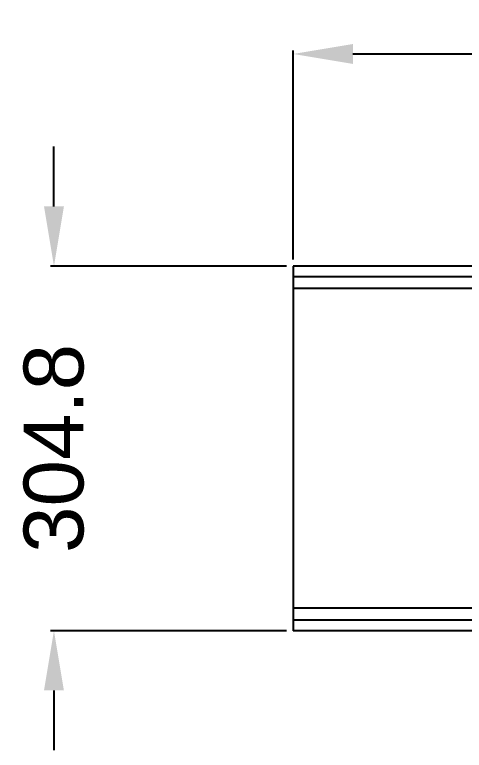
# Model space of a CAD drawing. Header units: millimetres. Extents: x 1735 to 8164, y 2313 to 5880.
# Drawn here: x 1735 to 2111, y 5265 to 5880 of the extents above; entities that cross this region are included whole.
import ezdxf

# ---------------------------------------------------------------- set-up
doc = ezdxf.new("R2010")
doc.units = ezdxf.units.MM
doc.header["$LTSCALE"] = 45
doc.header["$MEASUREMENT"] = 0
doc.header["$PDSIZE"] = -1
doc.linetypes.add('SLD-Solid', pattern=[0])
doc.styles.get("Standard").update_dxf_attribs({"font": 'Arial.ttf'})
doc.dimstyles.get("Standard").update_dxf_attribs({"dimtxt": 0.18, "dimasz": 0.18, "dimexe": 0.18, "dimexo": 0.0625, "dimgap": 0.09, "dimtad": 0, "dimtih": 1, "dimtoh": 1, "dimdec": 4, "dimzin": 0, "dimdsep": 46, "dimtxsty": 'STANDARD', "dimcen": 0.09, "dimadec": 0, "dimazin": 0, "dimtfac": 1, "dimtdec": 4, "dimtofl": 0, "dimtmove": 0, "dimatfit": 3, "dimfxl": 1, "dimtolj": 1, "dimtzin": 0, "dimarcsym": 0})

# ---------------------------------------------------------------- blocks, each defined once
blk = doc.blocks.new('*D12')
at = {"color": 0, "lineweight": -2}
for p, q in [((1768.08, 5719.68), (1768.08, 5769.68)), ((1962.46, 5669.68), (1765.27, 5669.68)), ((1962.46, 5364.88), (1765.27, 5364.88)), ((1768.08, 5314.88), (1768.08, 5264.88))]:
    blk.add_line(p, q, dxfattribs=at)
at = {"color": 0}
for points in [[(1759.75, 5719.68), (1776.42, 5719.68), (1768.08, 5669.68)], [(1776.42, 5314.88), (1759.75, 5314.88), (1768.08, 5364.88)]]:
    blk.add_solid(points, dxfattribs=at)
at = {"layer": 'Defpoints', "color": 0}
for p in [(1968.08, 5669.68), (1768.08, 5364.88), (1968.08, 5364.88)]:
    blk.add_point(p, dxfattribs=at)
at = {"color": 0, "insert": (1768.08, 5517.28), "char_height": 50, "attachment_point": 5, "rotation": 90}
blk.add_mtext('\\A1;304.8', dxfattribs=at)
blk = doc.blocks.new('*D13')
at = {"color": 0, "lineweight": -2}
for p, q in [((1968.08, 5675.31), (1968.08, 5849.9)), ((5473.28, 5675.31), (5473.28, 5849.9)), ((2018.08, 5847.09), (3605.92, 5847.09)), ((5423.28, 5847.09), (3835.45, 5847.09))]:
    blk.add_line(p, q, dxfattribs=at)
at = {"color": 0}
for points in [[(2018.08, 5855.42), (2018.08, 5838.75), (1968.08, 5847.09)], [(5423.28, 5838.75), (5423.28, 5855.42), (5473.28, 5847.09)]]:
    blk.add_solid(points, dxfattribs=at)
at = {"layer": 'Defpoints', "color": 0}
for p in [(5473.28, 5847.09), (1968.08, 5669.68), (5473.28, 5669.68)]:
    blk.add_point(p, dxfattribs=at)
at = {"color": 0, "insert": (3720.68, 5847.09), "char_height": 50, "attachment_point": 5}
blk.add_mtext('\\A1;3505.2', dxfattribs=at)

msp = doc.modelspace()

# ---------------------------------------------------------------- linework, layer by layer
at = {"color": 7, "linetype": 'SLD-Solid', "lineweight": 25}
for p, q in [((5473.28, 5669.68), (1968.08, 5669.68)), ((1968.08, 5669.68), (1968.08, 5660.79)), ((5473.28, 5660.79), (1968.08, 5660.79)), ((1968.08, 5660.79), (1968.08, 5650.95)), ((5473.28, 5650.95), (1968.08, 5650.95)), ((1968.08, 5650.95), (1968.08, 5383.61)), ((2120.48, 5383.61), (1968.08, 5383.61)), ((1968.08, 5383.61), (1968.08, 5373.77)), ((2120.48, 5373.77), (1968.08, 5373.77)), ((1968.08, 5373.77), (1968.08, 5364.88)), ((2120.48, 5364.88), (1968.08, 5364.88))]:
    msp.add_line(p, q, dxfattribs=at)

# ---------------------------------------------------------------- dimensions: what is measured, and where the dimension line sits
dim = msp.add_linear_dim(base=(5473.28, 5847.09), p1=(1968.08, 5669.68), p2=(5473.28, 5669.68), angle=0, dimstyle='Standard', override={"dimtxt": 50, "dimasz": 50, "dimexe": 2.8125, "dimexo": 5.625, "dimgap": 11.25, "dimdec": 1, "dimadec": 2, "dimtdec": 3})
dim.commit()
dim.dimension.update_dxf_attribs({"geometry": '*D13', "text_midpoint": (3720.68, 5847.09), "dimtype": 161})
dim = msp.add_aligned_dim(p1=(1968.08, 5669.68), p2=(1968.08, 5364.88), distance=-200, dimstyle='Standard', override={"dimtxt": 50, "dimasz": 50, "dimexe": 2.8125, "dimexo": 5.625, "dimgap": 11.25, "dimdec": 1, "dimadec": 2, "dimtdec": 3})
dim.commit()
dim.dimension.update_dxf_attribs({"geometry": '*D12', "text_midpoint": (1768.08, 5517.28), "text_rotation": 90})

doc.saveas('drawing.dxf')
